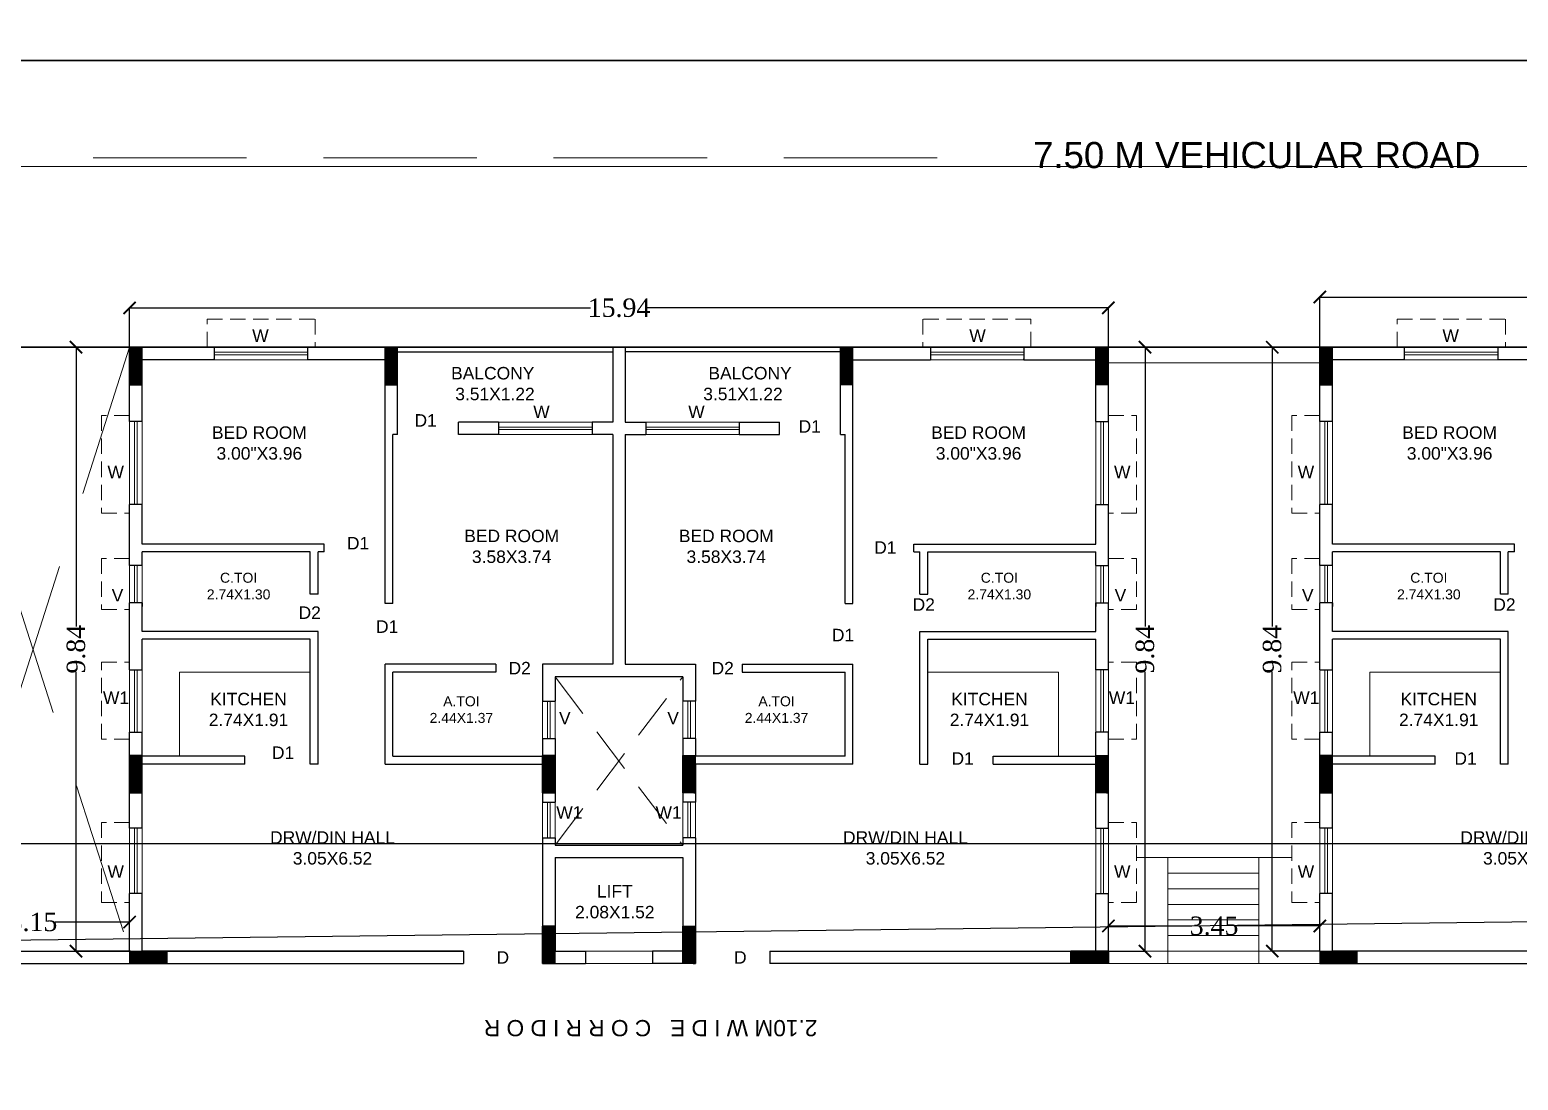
# Model space of a CAD drawing. Header units: metres. Extents: x 0 to 63445, y 32361 to 32804.
# Drawn here: x 62996.32 to 63020.57, y 32768.65 to 32785.76 of the extents above; entities that cross this region are included whole.
import ezdxf

# ---------------------------------------------------------------- set-up
doc = ezdxf.new("R2010")
doc.units = ezdxf.units.M
doc.header["$MEASUREMENT"] = 0
doc.header["$PDMODE"] = 34
doc.header["$PDSIZE"] = -10
for name, pattern in [('CONTINULUS', [0]), ('DASHED', [0.75, 0.5, -0.25]), ('DASHED2', [0.375, 0.25, -0.125])]:
    doc.linetypes.add(name, pattern=pattern)
doc.layers.get('0').update_dxf_attribs({"lineweight": 25})
doc.layers.add('BLK_1_COVERED_AREA', color=140, linetype='Continuous', lineweight=30, true_color=0x00bfff)
for name, color, linetype, lineweight in [('BLK_1_LVL_0_BLDG_FOOT_PRINT', 1, 'DASHED', 9), ('COLUMN', 1, 'Continuous', 30), ('DIM', 56, 'Continuous', 20), ('DIST_BETWEEN_BLK_2_BLK_3', 7, 'Continuous', 0), ('elev', 252, 'Continuous', 20), ('hatch', 251, 'Continuous', 20), ('STEPS', 114, 'Continuous', 20), ('TEXT-2', 65, 'Continuous', 18), ('wall', 7, 'Continuous', 30), ('window', 154, 'Continuous', 9)]:
    doc.layers.add(name, color=color, linetype=linetype, lineweight=lineweight)
doc.layers.add('BLK_1_LVL_0_REAR_SETBACK', color=11, linetype='Continuous', plot=False)
doc.layers.add('BLK_2_LVL_0_SIDE_SETBACK1', color=171, linetype='Continuous', plot=False)
doc.layers.add('BLK_3_LVL_0_SIDE_SETBACK2', color=7, linetype='Continuous', true_color=0x00cc33, plot=False)
doc.layers.add('text', color=65, linetype='Continuous')
doc.styles.add('AutoDCRFont', font='arial.ttf')
doc.styles.get("Standard").update_dxf_attribs({"font": 'arial.ttf', "height": 0.4})
doc.styles.add('TNR', font='times.ttf', dxfattribs={"height": 0.5})
doc.dimstyles.new('ARCHANA', dxfattribs={"dimscale": 0, "dimtxt": 0.5, "dimasz": 0.5, "dimexe": 0, "dimexo": 0, "dimgap": 0, "dimtad": 0, "dimzin": 0, "dimdsep": 46, "dimtxsty": 'TNR', "dimblk": 'ARCHTICK', "dimcen": 0.09, "dimclrd": 36, "dimclre": 36, "dimclrt": 7, "dimadec": 0, "dimazin": 0, "dimtfac": 1, "dimtofl": 0, "dimtmove": 0, "dimatfit": 3, "dimldrblk": 'ARCHTICK', "dimfxl": 1, "dimfrac": 2, "dimtolj": 1, "dimtzin": 0, "dimlwd": -1, "dimlwe": -1, "dimarcsym": 0})

# ---------------------------------------------------------------- blocks, each defined once
blk = doc.blocks.new('A$C7D115503')
at = {"layer": 'COLUMN', "ltscale": 3}
h = blk.add_hatch(dxfattribs=at)
h.set_pattern_fill('ANSI31', color=256, style=0)
h.paths.add_polyline_path([(-14.36, -11.59), (-6.36, -11.59), (-6.36, 12.41), (-14.36, 12.41)])
at = {"layer": 'COLUMN', "ltscale": 0.05}
for p, q in [((-14.36, 12.41), (-6.36, 12.41)), ((-14.36, 12.41), (-14.36, -11.59)), ((-6.36, 12.41), (-6.36, -11.59)), ((-6.36, -11.59), (-14.36, -11.59))]:
    blk.add_line(p, q, dxfattribs=at)
blk = doc.blocks.new('_ArchTick')
at = {"color": 0, "linetype": 'ByBlock', "const_width": 0.15}
blk.add_lwpolyline([(-0.5, -0.5), (0.5, 0.5)], dxfattribs=at)
blk = doc.blocks.new('*D87')
at = {"layer": 'Defpoints', "color": 0, "ltscale": 0.5, "transparency": 16777216}
for p in [(62997.947, 32771.228), (62994.799, 32770.754), (62997.947, 32770.754)]:
    blk.add_point(p, dxfattribs=at)
at = {"layer": 'wall', "color": 36, "ltscale": 0.5, "transparency": 16777216}
for p, q in [((62994.799, 32770.754), (62994.799, 32771.228)), ((62994.799, 32771.228), (62996.009, 32771.228)), ((62997.947, 32771.228), (62996.737, 32771.228)), ((62997.947, 32770.754), (62997.947, 32771.228))]:
    blk.add_line(p, q, dxfattribs=at)
at = {"layer": 'wall', "color": 36, "ltscale": 0.5, "transparency": 16777216, "xscale": 0.2, "yscale": 0.2, "zscale": 0.2, "rotation": 180}
blk.add_blockref('_ArchTick', (62994.799, 32771.228), dxfattribs=at)
at = {"layer": 'wall', "color": 36, "ltscale": 0.5, "transparency": 16777216, "xscale": 0.2, "yscale": 0.2, "zscale": 0.2}
blk.add_blockref('_ArchTick', (62997.947, 32771.228), dxfattribs=at)
at = {"layer": 'wall', "color": 7, "ltscale": 0.5, "transparency": 16777216, "insert": (62996.373, 32771.228), "char_height": 0.5, "attachment_point": 5, "style": 'TNR'}
blk.add_mtext('\\A1;{\\H0.6x;3.15}', dxfattribs=at)
blk = doc.blocks.new('*D88')
at = {"layer": 'Defpoints', "color": 0, "ltscale": 0.5, "transparency": 16777216}
for p in [(62997.075, 32780.593), (62997.947, 32780.593), (62997.947, 32770.754)]:
    blk.add_point(p, dxfattribs=at)
at = {"layer": 'wall', "color": 36, "ltscale": 0.5, "transparency": 16777216}
for p, q in [((62997.947, 32780.593), (62997.075, 32780.593)), ((62997.075, 32780.593), (62997.075, 32776.045)), ((62997.075, 32770.754), (62997.075, 32775.302)), ((62997.947, 32770.754), (62997.075, 32770.754))]:
    blk.add_line(p, q, dxfattribs=at)
at = {"layer": 'wall', "color": 36, "ltscale": 0.5, "transparency": 16777216, "xscale": 0.2, "yscale": 0.2, "zscale": 0.2}
for p, rotation in [((62997.075, 32780.593), 90), ((62997.075, 32770.754), 270)]:
    blk.add_blockref('_ArchTick', p, dxfattribs=dict(at, rotation=rotation))
at = {"layer": 'wall', "color": 7, "ltscale": 0.5, "transparency": 16777216, "insert": (62997.075, 32775.673), "char_height": 0.5, "attachment_point": 5, "rotation": 90, "style": 'TNR'}
blk.add_mtext('\\A1;{\\H0.6x;9.84}', dxfattribs=at)
blk = doc.blocks.new('*D89')
at = {"layer": 'Defpoints', "color": 0, "ltscale": 0.5, "transparency": 16777216}
for p in [(63013.892, 32781.233), (62997.947, 32780.593), (63013.892, 32780.593)]:
    blk.add_point(p, dxfattribs=at)
at = {"layer": 'wall', "color": 36, "ltscale": 0.5, "transparency": 16777216}
for p, q in [((62997.947, 32780.593), (62997.947, 32781.233)), ((62997.947, 32781.233), (63005.455, 32781.233)), ((63013.892, 32781.233), (63006.384, 32781.233)), ((63013.892, 32780.593), (63013.892, 32781.233))]:
    blk.add_line(p, q, dxfattribs=at)
at = {"layer": 'wall', "color": 36, "ltscale": 0.5, "transparency": 16777216, "xscale": 0.2, "yscale": 0.2, "zscale": 0.2, "rotation": 180}
blk.add_blockref('_ArchTick', (62997.947, 32781.233), dxfattribs=at)
at = {"layer": 'wall', "color": 36, "ltscale": 0.5, "transparency": 16777216, "xscale": 0.2, "yscale": 0.2, "zscale": 0.2}
blk.add_blockref('_ArchTick', (63013.892, 32781.233), dxfattribs=at)
at = {"layer": 'wall', "color": 7, "ltscale": 0.5, "transparency": 16777216, "insert": (63005.92, 32781.233), "char_height": 0.5, "attachment_point": 5, "style": 'TNR'}
blk.add_mtext('\\A1;{\\H0.6x;15.94}', dxfattribs=at)
blk = doc.blocks.new('*D90')
at = {"layer": 'Defpoints', "color": 0, "ltscale": 0.5, "transparency": 16777216}
for p in [(63013.892, 32780.592), (63013.892, 32770.754), (63014.489, 32770.754)]:
    blk.add_point(p, dxfattribs=at)
at = {"layer": 'wall', "color": 36, "ltscale": 0.5, "transparency": 16777216}
for p, q in [((63013.892, 32780.592), (63014.489, 32780.592)), ((63014.489, 32780.592), (63014.489, 32776.044)), ((63014.489, 32770.754), (63014.489, 32775.302)), ((63013.892, 32770.754), (63014.489, 32770.754))]:
    blk.add_line(p, q, dxfattribs=at)
at = {"layer": 'wall', "color": 36, "ltscale": 0.5, "transparency": 16777216, "xscale": 0.2, "yscale": 0.2, "zscale": 0.2}
for p, rotation in [((63014.489, 32780.592), 90), ((63014.489, 32770.754), 270)]:
    blk.add_blockref('_ArchTick', p, dxfattribs=dict(at, rotation=rotation))
at = {"layer": 'wall', "color": 7, "ltscale": 0.5, "transparency": 16777216, "insert": (63014.489, 32775.673), "char_height": 0.5, "attachment_point": 5, "rotation": 90, "style": 'TNR'}
blk.add_mtext('\\A1;{\\H0.6x;9.84}', dxfattribs=at)
blk = doc.blocks.new('*D91')
at = {"layer": 'Defpoints', "color": 0, "ltscale": 0.5, "transparency": 16777216}
for p in [(63013.892, 32771.165), (63013.892, 32770.754), (63017.337, 32770.754)]:
    blk.add_point(p, dxfattribs=at)
at = {"layer": 'wall', "color": 36, "ltscale": 0.5, "transparency": 16777216}
for p, q in [((63013.892, 32770.754), (63013.892, 32771.165)), ((63013.892, 32771.165), (63015.25, 32771.165)), ((63017.337, 32771.165), (63015.978, 32771.165)), ((63017.337, 32770.754), (63017.337, 32771.165))]:
    blk.add_line(p, q, dxfattribs=at)
at = {"layer": 'wall', "color": 36, "ltscale": 0.5, "transparency": 16777216, "xscale": 0.2, "yscale": 0.2, "zscale": 0.2, "rotation": 180}
blk.add_blockref('_ArchTick', (63013.892, 32771.165), dxfattribs=at)
at = {"layer": 'wall', "color": 36, "ltscale": 0.5, "transparency": 16777216, "xscale": 0.2, "yscale": 0.2, "zscale": 0.2}
blk.add_blockref('_ArchTick', (63017.337, 32771.165), dxfattribs=at)
at = {"layer": 'wall', "color": 7, "ltscale": 0.5, "transparency": 16777216, "insert": (63015.614, 32771.165), "char_height": 0.5, "attachment_point": 5, "style": 'TNR'}
blk.add_mtext('\\A1;{\\H0.6x;3.45}', dxfattribs=at)
blk = doc.blocks.new('*D92')
at = {"layer": 'Defpoints', "color": 0, "ltscale": 0.5, "transparency": 16777216}
for p in [(63016.561, 32780.592), (63017.337, 32780.592), (63017.337, 32770.754)]:
    blk.add_point(p, dxfattribs=at)
at = {"layer": 'wall', "color": 36, "ltscale": 0.5, "transparency": 16777216}
for p, q in [((63017.337, 32780.592), (63016.561, 32780.592)), ((63016.561, 32780.592), (63016.561, 32776.044)), ((63016.561, 32770.754), (63016.561, 32775.302)), ((63017.337, 32770.754), (63016.561, 32770.754))]:
    blk.add_line(p, q, dxfattribs=at)
at = {"layer": 'wall', "color": 36, "ltscale": 0.5, "transparency": 16777216, "xscale": 0.2, "yscale": 0.2, "zscale": 0.2}
for p, rotation in [((63016.561, 32780.592), 90), ((63016.561, 32770.754), 270)]:
    blk.add_blockref('_ArchTick', p, dxfattribs=dict(at, rotation=rotation))
at = {"layer": 'wall', "color": 7, "ltscale": 0.5, "transparency": 16777216, "insert": (63016.561, 32775.673), "char_height": 0.5, "attachment_point": 5, "rotation": 90, "style": 'TNR'}
blk.add_mtext('\\A1;{\\H0.6x;9.84}', dxfattribs=at)
blk = doc.blocks.new('*D93')
at = {"layer": 'Defpoints', "color": 0, "ltscale": 0.5, "transparency": 16777216}
for p in [(63033.281, 32781.41), (63017.337, 32780.592), (63033.281, 32780.592)]:
    blk.add_point(p, dxfattribs=at)
at = {"layer": 'wall', "color": 36, "ltscale": 0.5, "transparency": 16777216}
for p, q in [((63017.337, 32780.592), (63017.337, 32781.41)), ((63017.337, 32781.41), (63024.845, 32781.41)), ((63033.281, 32781.41), (63025.774, 32781.41)), ((63033.281, 32780.592), (63033.281, 32781.41))]:
    blk.add_line(p, q, dxfattribs=at)
at = {"layer": 'wall', "color": 36, "ltscale": 0.5, "transparency": 16777216, "xscale": 0.2, "yscale": 0.2, "zscale": 0.2, "rotation": 180}
blk.add_blockref('_ArchTick', (63017.337, 32781.41), dxfattribs=at)
at = {"layer": 'wall', "color": 36, "ltscale": 0.5, "transparency": 16777216, "xscale": 0.2, "yscale": 0.2, "zscale": 0.2}
blk.add_blockref('_ArchTick', (63033.281, 32781.41), dxfattribs=at)
at = {"layer": 'wall', "color": 7, "ltscale": 0.5, "transparency": 16777216, "insert": (63025.309, 32781.41), "char_height": 0.5, "attachment_point": 5, "style": 'TNR'}
blk.add_mtext('\\A1;{\\H0.6x;15.94}', dxfattribs=at)
blk = doc.blocks.new('*D172')
at = {"layer": 'Defpoints', "color": 0, "ltscale": 3, "transparency": 16777216}
for p in [(20.474, 32785.26), (63119.861, 32785.26), (19.643, 32772.509)]:
    blk.add_point(p, dxfattribs=at)
at = {"layer": 'DIM', "ltscale": 3, "transparency": 16777216}
for p, q in [((25.474, 32785.26), (20.474, 32785.26)), ((20.474, 32785.26), (20.474, 32779.279)), ((20.474, 32772.509), (20.474, 32778.49)), ((19.643, 32772.509), (20.474, 32772.509))]:
    blk.add_line(p, q, dxfattribs=at)
at = {"layer": 'DIM', "ltscale": 3, "transparency": 16777216, "xscale": 0.05, "yscale": 0.05, "zscale": 0.05}
for p, rotation in [((20.474, 32785.26), 90), ((20.474, 32772.509), 270)]:
    blk.add_blockref('_ArchTick', p, dxfattribs=dict(at, rotation=rotation))
at = {"layer": 'DIM', "color": 7, "ltscale": 3, "transparency": 16777216, "insert": (20.474, 32778.885), "char_height": 0.4, "attachment_point": 5, "rotation": 90}
blk.add_mtext('\\A1;{\\H0.6x;12.75}', dxfattribs=at)
blk = doc.blocks.new('*D480')
at = {"layer": 'Defpoints', "color": 0, "ltscale": 0.5, "transparency": 16777216}
for p in [(63099.867, 32783.536), (62975.334, 32781.958), (63099.867, 32781.958)]:
    blk.add_point(p, dxfattribs=at)
at = {"layer": 'DIST_BETWEEN_BLK_2_BLK_3', "color": 36, "ltscale": 0.5, "transparency": 16777216}
for p, q in [((62975.334, 32781.958), (62975.334, 32783.536)), ((62975.334, 32783.536), (63036.66, 32783.536)), ((63099.867, 32783.536), (63038.542, 32783.536)), ((63099.867, 32781.958), (63099.867, 32783.536))]:
    blk.add_line(p, q, dxfattribs=at)
at = {"layer": 'DIST_BETWEEN_BLK_2_BLK_3', "color": 36, "ltscale": 0.5, "transparency": 16777216, "xscale": 0.5, "yscale": 0.5, "zscale": 0.5, "rotation": 180}
blk.add_blockref('_ArchTick', (62975.334, 32783.536), dxfattribs=at)
at = {"layer": 'DIST_BETWEEN_BLK_2_BLK_3', "color": 36, "ltscale": 0.5, "transparency": 16777216, "xscale": 0.5, "yscale": 0.5, "zscale": 0.5}
blk.add_blockref('_ArchTick', (63099.867, 32783.536), dxfattribs=at)
at = {"layer": 'DIST_BETWEEN_BLK_2_BLK_3', "color": 7, "ltscale": 0.5, "transparency": 16777216, "insert": (63037.601, 32783.536), "char_height": 0.5, "attachment_point": 5, "style": 'TNR'}
blk.add_mtext('\\A1;124.53', dxfattribs=at)
blk = doc.blocks.new('*D900')
at = {"layer": 'Defpoints', "color": 0, "ltscale": 3, "transparency": 16777216}
for p in [(0.832, 32781.665), (63266.619, 32781.665), (0, 32768.914)]:
    blk.add_point(p, dxfattribs=at)
at = {"layer": 'DIM', "ltscale": 3, "transparency": 16777216}
for p, q in [((5.832, 32781.665), (0.832, 32781.665)), ((0.832, 32781.665), (0.832, 32775.684)), ((0.832, 32768.914), (0.832, 32774.895)), ((0, 32768.914), (0.832, 32768.914))]:
    blk.add_line(p, q, dxfattribs=at)
at = {"layer": 'DIM', "ltscale": 3, "transparency": 16777216, "xscale": 0.05, "yscale": 0.05, "zscale": 0.05}
for p, rotation in [((0.832, 32781.665), 90), ((0.832, 32768.914), 270)]:
    blk.add_blockref('_ArchTick', p, dxfattribs=dict(at, rotation=rotation))
at = {"layer": 'DIM', "color": 7, "ltscale": 3, "transparency": 16777216, "insert": (0.832, 32775.289), "char_height": 0.4, "attachment_point": 5, "rotation": 90}
blk.add_mtext('\\A1;{\\H0.6x;12.75}', dxfattribs=at)

msp = doc.modelspace()

# ---------------------------------------------------------------- linework, layer by layer
at = {"layer": 'BLK_1_COVERED_AREA', "linetype": 'CONTINULUS', "ltscale": 0.05}
msp.add_lwpolyline([(63046.7442, 32780.5928), (62984.4846, 32780.5928), (62984.4846, 32778.9839), (62983.875, 32778.9839), (62983.875, 32777.1339), (62983.3654, 32777.1339), (62983.3654, 32777.1339), (62983.3654, 32770.7033), (62984.4846, 32770.7033), (62984.4846, 32768.2648), (62983.3654, 32768.2648), (62983.3654, 32761.8342), (62983.875, 32761.8342), (62983.875, 32759.9842), (62984.4846, 32759.9842), (62984.4846, 32758.3753), (63046.7442, 32758.3753)], dxfattribs=at)
at = {"layer": 'BLK_1_LVL_0_BLDG_FOOT_PRINT', "linetype": 'CONTINULUS', "ltscale": 0.05}
msp.add_lwpolyline([(63046.7442, 32780.5928), (62984.4846, 32780.5928), (62984.4846, 32778.9839), (62983.875, 32778.9839), (62983.875, 32777.1339), (62983.3654, 32777.1339), (62983.3654, 32777.1339), (62983.3654, 32770.7033), (62984.4846, 32770.7033), (62984.4846, 32768.2648), (62983.3654, 32768.2648), (62983.3654, 32761.8342), (62983.875, 32761.8342), (62983.875, 32759.9842), (62984.4846, 32759.9842), (62984.4846, 32758.3753), (63046.7442, 32758.3753)], dxfattribs=at)
at = {"layer": 'BLK_1_LVL_0_REAR_SETBACK', "color": 11}
msp.add_lwpolyline([(62984.4846, 32780.5928), (63046.7442, 32780.5928), (63047.0634, 32788.5956), (63023.2468, 32788.4739), (62996.0461, 32788.5887), (62984.6735, 32788.5996), (62984.4846, 32780.5928)], close=True, dxfattribs=at)
at = {"layer": 'BLK_2_LVL_0_SIDE_SETBACK1', "ltscale": 0.5}
msp.add_lwpolyline([(63102.9661, 32772.5092), (63102.9661, 32777.9703), (63101.4559, 32777.9703), (63101.4559, 32779.6976), (63099.8672, 32779.6976), (63099.8672, 32785.2604), (62961.1693, 32785.2604), (62959.0864, 32772.5092), (63102.9661, 32772.5092)], close=True, dxfattribs=at)
at = {"layer": 'BLK_3_LVL_0_SIDE_SETBACK2', "ltscale": 0.5}
msp.add_lwpolyline([(62975.3344, 32785.2604), (63123.3638, 32785.2604), (63125.8956, 32772.5078), (62975.3344, 32770.6808), (62975.3344, 32785.2604)], close=True, dxfattribs=at)
at = {"layer": 'elev', "ltscale": 0.05}
for p, q in [((62998.7603, 32773.9292), (62998.7603, 32775.3008)), ((63000.8902, 32775.3008), (62998.7603, 32775.3008)), ((63010.9489, 32775.3008), (63013.0787, 32775.3008)), ((63013.0787, 32773.9292), (63013.0787, 32775.3008)), ((63018.1501, 32773.9292), (63018.1501, 32775.3008)), ((63020.28, 32775.3008), (63018.1501, 32775.3008))]:
    msp.add_line(p, q, dxfattribs=at)
at = {"layer": 'elev', "linetype": 'DASHED2', "ltscale": 3}
for p, q in [((63004.8781, 32775.2246), (63006.9609, 32772.4813)), ((63004.8781, 32772.4813), (63006.9609, 32775.2246))]:
    msp.add_line(p, q, dxfattribs=at)
at = {"layer": 'hatch', "linetype": 'DASHED2', "ltscale": 10}
for p, q in [((63011.104, 32783.6795), (62978.3631, 32783.6795)), ((62994.7989, 32780.5928), (62997.9475, 32770.7541)), ((62997.9475, 32780.5917), (62994.7989, 32770.7541))]:
    msp.add_line(p, q, dxfattribs=at)
at = {"layer": 'hatch'}
for p, q in [((63005.3734, 32770.7541), (63006.5926, 32770.7541)), ((63005.3734, 32770.5509), (63006.5926, 32770.5509))]:
    msp.add_line(p, q, dxfattribs=at)
at = {"layer": 'STEPS'}
for p, q in [((63013.8915, 32780.5917), (63017.3373, 32780.5917)), ((63013.8915, 32780.3377), (63017.3373, 32780.3377)), ((63014.8619, 32772.2781), (63014.3488, 32772.2781)), ((63016.3415, 32772.2781), (63014.8619, 32772.2781)), ((63014.8619, 32770.5509), (63014.8619, 32772.2781)), ((63016.3415, 32770.5509), (63016.3415, 32772.2781)), ((63016.3415, 32772.2781), (63016.8801, 32772.2781)), ((63016.3415, 32772.0241), (63014.8619, 32772.0241)), ((63016.3415, 32771.7701), (63014.8619, 32771.7701)), ((63016.3415, 32771.5161), (63014.8619, 32771.5161)), ((63016.3415, 32771.2621), (63014.8619, 32771.2621)), ((63016.3415, 32771.0081), (63014.8619, 32771.0081)), ((63017.3373, 32770.7541), (63013.8915, 32770.7541)), ((63017.3373, 32770.5509), (63013.8915, 32770.5509))]:
    msp.add_line(p, q, dxfattribs=at)
at = {"layer": 'wall'}
for p, q in [((62994.7989, 32780.5928), (62997.9475, 32780.5928)), ((63004.8781, 32772.4813), (63006.9609, 32772.4813)), ((63004.8781, 32772.2781), (63006.9609, 32772.2781)), ((62994.7989, 32770.7541), (63003.3868, 32770.7541)), ((63004.8781, 32770.7541), (63005.3734, 32770.7541)), ((63005.3734, 32770.7541), (63005.3734, 32770.5509)), ((63006.9609, 32770.7541), (63006.4656, 32770.7541)), ((63006.4656, 32770.7541), (63006.4656, 32770.5509)), ((62994.7989, 32770.5509), (63003.3868, 32770.5509)), ((63004.6749, 32770.5509), (63005.3734, 32770.5509)), ((63007.1641, 32770.5509), (63006.4656, 32770.5509))]:
    msp.add_line(p, q, dxfattribs=at)
at = {"layer": 'wall', "ltscale": 0.05}
for p, q in [((62997.9475, 32779.3843), (62997.9475, 32780.5917)), ((62999.3231, 32780.5917), (62997.9475, 32780.5917)), ((63002.1094, 32780.5917), (63000.8472, 32780.5917)), ((63002.1094, 32779.9821), (63002.1094, 32780.5917)), ((63002.1094, 32780.5917), (63005.8179, 32780.5917)), ((63002.1856, 32779.9821), (63002.1856, 32780.5155)), ((63002.1856, 32780.5155), (63005.8179, 32780.5155)), ((63005.8179, 32780.5917), (63005.8179, 32779.3725)), ((63005.8179, 32780.5917), (63006.0211, 32780.5917)), ((63005.8179, 32780.5917), (63005.8179, 32779.3725)), ((63006.0211, 32780.5917), (63005.8179, 32780.5917)), ((63006.0211, 32780.5917), (63005.8179, 32780.5917)), ((63005.8179, 32780.5917), (63006.0211, 32780.5917)), ((63006.0211, 32780.5917), (63006.0211, 32779.3725)), ((63009.7296, 32780.5917), (63006.0211, 32780.5917)), ((63006.0211, 32780.5917), (63006.0211, 32779.3725)), ((63009.6534, 32780.5155), (63006.0211, 32780.5155)), ((63009.6534, 32779.9821), (63009.6534, 32780.5155)), ((63009.7296, 32780.5917), (63010.9918, 32780.5917)), ((63009.7296, 32779.9821), (63009.7296, 32780.5917)), ((63012.5159, 32780.5917), (63013.8915, 32780.5917)), ((63013.8915, 32779.3843), (63013.8915, 32780.5917)), ((63017.3373, 32779.3843), (63017.3373, 32780.5917)), ((63018.713, 32780.5917), (63017.3373, 32780.5917)), ((63021.4992, 32780.5917), (63020.237, 32780.5917)), ((62998.1507, 32779.3843), (62998.1507, 32780.3885)), ((62999.3231, 32780.3885), (62998.1507, 32780.3885)), ((62999.3231, 32780.3885), (62999.3231, 32780.4012)), ((63002.1094, 32780.3885), (63000.8472, 32780.3885)), ((63009.7296, 32780.3885), (63010.9918, 32780.3885)), ((63012.5159, 32780.3885), (63012.5159, 32780.4012)), ((63012.5159, 32780.3885), (63013.6883, 32780.3885)), ((63013.6883, 32779.3843), (63013.6883, 32780.3885)), ((63017.5405, 32779.3843), (63017.5405, 32780.3885)), ((63018.713, 32780.3885), (63017.5405, 32780.3885)), ((63018.713, 32780.3885), (63018.713, 32780.4012)), ((63021.4992, 32780.3885), (63020.237, 32780.3885)), ((63002.1094, 32776.4185), (63002.1094, 32779.9821)), ((63002.3126, 32779.1693), (63002.3126, 32779.9821)), ((63009.5264, 32779.1693), (63009.5264, 32779.9821)), ((63009.7296, 32776.4185), (63009.7296, 32779.9821)), ((63003.9592, 32779.3725), (63003.3032, 32779.3725)), ((63003.3032, 32779.1693), (63003.3032, 32779.3725)), ((63005.8179, 32779.3725), (63005.4832, 32779.3725)), ((63006.0211, 32779.3725), (63006.3558, 32779.3725)), ((63007.8799, 32779.3725), (63008.5358, 32779.3725)), ((63008.5358, 32779.1693), (63008.5358, 32779.3725)), ((63002.3126, 32779.1693), (63002.2364, 32779.1693)), ((63002.2364, 32776.4185), (63002.2364, 32779.1693)), ((63003.9592, 32779.1693), (63003.3032, 32779.1693)), ((63005.8179, 32779.1693), (63005.4832, 32779.1693)), ((63005.8179, 32779.1693), (63005.8179, 32775.4278)), ((63005.8179, 32779.1693), (63005.8179, 32775.4278)), ((63006.0211, 32779.1693), (63006.3558, 32779.1693)), ((63006.0211, 32779.1693), (63006.0211, 32775.4278)), ((63006.0211, 32779.1693), (63006.0211, 32775.4278)), ((63007.8799, 32779.1693), (63008.5358, 32779.1693)), ((63009.5264, 32779.1693), (63009.6026, 32779.1693)), ((63009.6026, 32776.4185), (63009.6026, 32779.1693)), ((62997.9475, 32777.0371), (62997.9475, 32778.0306)), ((62998.1507, 32777.3861), (62998.1507, 32778.0306)), ((63013.6883, 32777.3861), (63013.6883, 32778.0306)), ((63013.8915, 32777.0371), (63013.8915, 32778.0306)), ((63017.3373, 32777.0371), (63017.3373, 32778.0306)), ((63017.5405, 32777.3861), (63017.5405, 32778.0306)), ((63001.0172, 32777.3861), (62998.1507, 32777.3861)), ((63001.1188, 32777.3861), (62998.1507, 32777.3861)), ((63001.1188, 32777.2591), (63001.1188, 32777.3861)), ((63010.7202, 32777.3861), (63013.6883, 32777.3861)), ((63010.7202, 32777.2591), (63010.7202, 32777.3861)), ((63010.8218, 32777.3861), (63013.6883, 32777.3861)), ((63020.407, 32777.3861), (63017.5405, 32777.3861)), ((63020.5086, 32777.3861), (63017.5405, 32777.3861)), ((63020.5086, 32777.2591), (63020.5086, 32777.3861)), ((62998.1507, 32777.0371), (62998.1507, 32777.2591)), ((63000.8902, 32777.2591), (62998.1507, 32777.2591)), ((63000.8902, 32777.2591), (62998.1507, 32777.2591)), ((63000.8902, 32776.5721), (63000.8902, 32777.2591)), ((63001.1188, 32777.2591), (63001.0172, 32777.2591)), ((63001.0172, 32776.5721), (63001.0172, 32777.2591)), ((63010.7202, 32777.2591), (63010.8218, 32777.2591)), ((63010.8218, 32776.5721), (63010.8218, 32777.2591)), ((63010.9489, 32777.2591), (63013.6883, 32777.2591)), ((63010.9489, 32777.2591), (63013.6883, 32777.2591)), ((63010.9489, 32776.5721), (63010.9489, 32777.2591)), ((63013.6883, 32777.0371), (63013.6883, 32777.2591)), ((63017.5405, 32777.0371), (63017.5405, 32777.2591)), ((63020.28, 32777.2591), (63017.5405, 32777.2591)), ((63020.28, 32777.2591), (63017.5405, 32777.2591)), ((63020.28, 32776.5721), (63020.28, 32777.2591)), ((63020.5086, 32777.2591), (63020.407, 32777.2591)), ((63020.407, 32776.5721), (63020.407, 32777.2591)), ((62997.9475, 32775.3387), (62997.9475, 32776.4275)), ((62998.1507, 32775.9625), (62998.1507, 32776.4275)), ((63001.0172, 32776.5721), (63000.8902, 32776.5721)), ((63002.2364, 32776.4185), (63002.1094, 32776.4185)), ((63002.2364, 32776.4185), (63002.1094, 32776.4185)), ((63009.6026, 32776.4185), (63009.7296, 32776.4185)), ((63009.6026, 32776.4185), (63009.7296, 32776.4185)), ((63010.8218, 32776.5721), (63010.9489, 32776.5721)), ((63013.6883, 32775.9625), (63013.6883, 32776.4275)), ((63013.8915, 32775.3387), (63013.8915, 32776.4275)), ((63017.3373, 32775.3387), (63017.3373, 32776.4275)), ((63017.5405, 32775.9625), (63017.5405, 32776.4275)), ((63020.407, 32776.5721), (63020.28, 32776.5721)), ((63001.0172, 32775.9625), (62998.1507, 32775.9625)), ((63001.0172, 32773.8022), (63001.0172, 32775.9625)), ((63010.8218, 32775.9625), (63013.6883, 32775.9625)), ((63010.8218, 32773.8022), (63010.8218, 32775.9625)), ((63020.407, 32775.9625), (63017.5405, 32775.9625)), ((63020.407, 32773.8022), (63020.407, 32775.9625)), ((62998.1507, 32775.3387), (62998.1507, 32775.8354)), ((63000.8902, 32775.8354), (62998.1507, 32775.8354)), ((63000.8902, 32773.8022), (63000.8902, 32775.8354)), ((63010.9489, 32775.8354), (63013.6883, 32775.8354)), ((63010.9489, 32773.8022), (63010.9489, 32775.8354)), ((63013.6883, 32775.3387), (63013.6883, 32775.8354)), ((63017.5405, 32775.3387), (63017.5405, 32775.8354)), ((63020.28, 32775.8354), (63017.5405, 32775.8354)), ((63020.28, 32773.8022), (63020.28, 32775.8354)), ((63003.9128, 32775.4278), (63002.1094, 32775.4278)), ((63002.1094, 32773.8022), (63002.1094, 32775.4278)), ((63003.9128, 32775.4278), (63003.9128, 32775.3008)), ((63005.8179, 32775.4278), (63004.6749, 32775.4278)), ((63004.6749, 32775.4278), (63004.6749, 32774.8265)), ((63006.0211, 32775.4278), (63007.1641, 32775.4278)), ((63007.1641, 32775.4278), (63007.1641, 32774.8265)), ((63007.9262, 32775.4278), (63009.7296, 32775.4278)), ((63007.9262, 32775.4278), (63007.9262, 32775.3008)), ((63009.7296, 32773.8022), (63009.7296, 32775.4278)), ((63003.9128, 32775.3008), (63002.2364, 32775.3008)), ((63002.2364, 32773.9292), (63002.2364, 32775.3008)), ((63006.9609, 32775.2246), (63004.8781, 32775.2246)), ((63004.8781, 32775.2246), (63004.8781, 32774.8265)), ((63006.9609, 32775.2246), (63006.9609, 32774.8265)), ((63007.9262, 32775.3008), (63009.6026, 32775.3008)), ((63009.6026, 32773.9292), (63009.6026, 32775.3008)), ((62997.9475, 32772.7589), (62997.9475, 32774.3226)), ((62998.1507, 32773.9292), (62998.1507, 32774.3226)), ((63004.6749, 32774.2169), (63004.6749, 32773.9292)), ((63004.8781, 32774.2169), (63004.8781, 32773.1839)), ((63006.9609, 32774.2169), (63006.9609, 32773.1839)), ((63007.1641, 32774.2169), (63007.1641, 32773.9292)), ((63013.6883, 32773.9292), (63013.6883, 32774.3226)), ((63013.8915, 32772.7589), (63013.8915, 32774.3226)), ((63017.3373, 32772.7589), (63017.3373, 32774.3226)), ((63017.5405, 32773.9292), (63017.5405, 32774.3226)), ((62999.8233, 32773.9292), (62998.1507, 32773.9292)), ((62998.1507, 32772.7589), (62998.1507, 32773.8022)), ((62999.8233, 32773.8022), (62998.1507, 32773.8022)), ((62999.8233, 32773.8022), (62999.8233, 32773.9292)), ((63001.0172, 32773.8022), (63000.8902, 32773.8022)), ((63002.1094, 32773.8022), (63004.6749, 32773.8022)), ((63002.2364, 32773.9292), (63004.6749, 32773.9292)), ((63004.6749, 32773.8022), (63004.6749, 32773.1839)), ((63009.6026, 32773.9292), (63007.1641, 32773.9292)), ((63009.7296, 32773.8022), (63007.1641, 32773.8022)), ((63007.1641, 32773.8022), (63007.1641, 32773.1839)), ((63010.8218, 32773.8022), (63010.9489, 32773.8022)), ((63012.0157, 32773.8022), (63012.0157, 32773.9292)), ((63012.0157, 32773.9292), (63013.6883, 32773.9292)), ((63012.0157, 32773.8022), (63013.6883, 32773.8022)), ((63013.6883, 32772.7589), (63013.6883, 32773.8022)), ((63019.2132, 32773.9292), (63017.5405, 32773.9292)), ((63017.5405, 32772.7589), (63017.5405, 32773.8022)), ((63019.2132, 32773.8022), (63017.5405, 32773.8022)), ((63019.2132, 32773.8022), (63019.2132, 32773.9292)), ((63020.407, 32773.8022), (63020.28, 32773.8022)), ((63004.6749, 32772.5997), (63004.6749, 32770.5509)), ((63004.8781, 32772.5997), (63004.8781, 32772.4813)), ((63006.9609, 32772.5997), (63006.9609, 32772.4813)), ((63007.1641, 32772.5997), (63007.1641, 32770.5509)), ((63004.8781, 32772.2781), (63004.8781, 32770.7541)), ((63006.9609, 32772.2781), (63006.9609, 32770.7541)), ((62997.9475, 32770.7541), (62997.9475, 32771.6921)), ((62998.1507, 32770.7541), (62998.1507, 32771.6921)), ((63013.6883, 32770.7541), (63013.6883, 32771.6921)), ((63013.8915, 32770.7541), (63013.8915, 32771.6921)), ((63017.3373, 32770.7541), (63017.3373, 32771.6921)), ((63017.5405, 32770.7541), (63017.5405, 32771.6921)), ((63003.3868, 32770.7541), (62998.1507, 32770.7541)), ((63003.3868, 32770.7541), (63003.3868, 32770.5509)), ((63008.3795, 32770.7541), (63013.6883, 32770.7541)), ((63008.3795, 32770.7541), (63008.3795, 32770.5509)), ((63022.8493, 32770.7541), (63017.5405, 32770.7541))]:
    msp.add_line(p, q, dxfattribs=at)
at = {"layer": 'wall', "ltscale": 3}
for p, q in [((62999.3231, 32780.5917), (62999.3231, 32780.3885)), ((63000.8472, 32780.5917), (63000.8472, 32780.3885)), ((63010.9918, 32780.5917), (63010.9918, 32780.3885)), ((63012.5159, 32780.5917), (63012.5159, 32780.3885)), ((63018.713, 32780.5917), (63018.713, 32780.3885)), ((63020.237, 32780.5917), (63020.237, 32780.3885)), ((62998.1507, 32779.3843), (62997.9475, 32779.3843)), ((63003.9592, 32779.3725), (63003.9592, 32779.1693)), ((63005.4832, 32779.3725), (63005.4832, 32779.1693)), ((63006.3558, 32779.3725), (63006.3558, 32779.1693)), ((63007.8799, 32779.3725), (63007.8799, 32779.1693)), ((63013.6883, 32779.3843), (63013.8915, 32779.3843)), ((63017.5405, 32779.3843), (63017.3373, 32779.3843)), ((62998.1507, 32778.0306), (62997.9475, 32778.0306)), ((63013.6883, 32778.0306), (63013.8915, 32778.0306)), ((63017.5405, 32778.0306), (63017.3373, 32778.0306)), ((62998.1507, 32777.0371), (62997.9475, 32777.0371)), ((63013.6883, 32777.0371), (63013.8915, 32777.0371)), ((63017.5405, 32777.0371), (63017.3373, 32777.0371)), ((62998.1507, 32776.4275), (62997.9475, 32776.4275)), ((63013.6883, 32776.4275), (63013.8915, 32776.4275)), ((63017.5405, 32776.4275), (63017.3373, 32776.4275)), ((62997.9475, 32775.3387), (62998.1507, 32775.3387)), ((63013.8915, 32775.3387), (63013.6883, 32775.3387)), ((63017.3373, 32775.3387), (63017.5405, 32775.3387)), ((63004.6749, 32774.8265), (63004.8781, 32774.8265)), ((63007.1641, 32774.8265), (63006.9609, 32774.8265)), ((62997.9475, 32774.3226), (62998.1507, 32774.3226)), ((63004.6749, 32774.2169), (63004.8781, 32774.2169)), ((63007.1641, 32774.2169), (63006.9609, 32774.2169)), ((63013.8915, 32774.3226), (63013.6883, 32774.3226)), ((63017.3373, 32774.3226), (63017.5405, 32774.3226)), ((63004.6749, 32773.1839), (63004.8781, 32773.1839)), ((63007.1641, 32773.1839), (63006.9609, 32773.1839)), ((62998.1507, 32772.7589), (62997.9475, 32772.7589)), ((63013.6883, 32772.7589), (63013.8915, 32772.7589)), ((63017.5405, 32772.7589), (63017.3373, 32772.7589)), ((63004.6749, 32772.5997), (63004.8781, 32772.5997)), ((63007.1641, 32772.5997), (63006.9609, 32772.5997)), ((62998.1507, 32771.6921), (62997.9475, 32771.6921)), ((63013.6883, 32771.6921), (63013.8915, 32771.6921)), ((63017.5405, 32771.6921), (63017.3373, 32771.6921))]:
    msp.add_line(p, q, dxfattribs=at)
at = {"layer": 'wall', "ltscale": 0.1}
for p, q in [((62998.1507, 32776.4275), (62998.1507, 32776.3698)), ((63013.6883, 32776.4275), (63013.6883, 32776.3698)), ((63017.5405, 32776.4275), (63017.5405, 32776.3698)), ((63004.6749, 32774.2169), (63004.6749, 32774.1592)), ((63007.1641, 32774.2169), (63007.1641, 32774.1592))]:
    msp.add_line(p, q, dxfattribs=at)
at = {"layer": 'wall', "ltscale": 0.5}
for p, q in [((63013.2819, 32770.5509), (63008.3795, 32770.5509)), ((63017.9469, 32770.5509), (63022.8493, 32770.5509))]:
    msp.add_line(p, q, dxfattribs=at)
at = {"layer": 'window'}
for p, q in [((63000.8472, 32780.5917), (62999.324, 32780.5917)), ((63000.8472, 32780.5118), (62999.324, 32780.5118)), ((63010.9918, 32780.5917), (63012.515, 32780.5917)), ((63010.9918, 32780.5118), (63012.515, 32780.5118)), ((63020.237, 32780.5917), (63018.7139, 32780.5917)), ((63020.237, 32780.5118), (63018.7139, 32780.5118)), ((63000.8472, 32780.4684), (62999.324, 32780.4684)), ((63000.8472, 32780.3885), (62999.324, 32780.3885)), ((63010.9918, 32780.4684), (63012.515, 32780.4684)), ((63010.9918, 32780.3885), (63012.515, 32780.3885)), ((63020.237, 32780.4684), (63018.7139, 32780.4684)), ((63020.237, 32780.3885), (63018.7139, 32780.3885)), ((62997.9475, 32778.0306), (62997.9475, 32779.3843)), ((62998.0274, 32778.0306), (62998.0274, 32779.3843)), ((62998.0707, 32778.0306), (62998.0707, 32779.3843)), ((62998.1507, 32778.0306), (62998.1507, 32779.3843)), ((63005.4832, 32779.3725), (63003.9592, 32779.3725)), ((63005.4832, 32779.2925), (63003.9601, 32779.2925)), ((63006.3558, 32779.3725), (63007.8799, 32779.3725)), ((63006.3558, 32779.2925), (63007.8789, 32779.2925)), ((63013.6883, 32778.0306), (63013.6883, 32779.3843)), ((63013.7683, 32778.0306), (63013.7683, 32779.3843)), ((63013.8116, 32778.0306), (63013.8116, 32779.3843)), ((63013.8915, 32778.0306), (63013.8915, 32779.3843)), ((63017.3373, 32778.0306), (63017.3373, 32779.3843)), ((63017.4172, 32778.0306), (63017.4172, 32779.3843)), ((63017.4605, 32778.0306), (63017.4605, 32779.3843)), ((63017.5405, 32778.0306), (63017.5405, 32779.3843)), ((63005.4832, 32779.2492), (63003.9601, 32779.2492)), ((63005.4832, 32779.1693), (63003.9601, 32779.1693)), ((63006.3558, 32779.2492), (63007.8789, 32779.2492)), ((63006.3558, 32779.1693), (63007.8789, 32779.1693)), ((62997.9475, 32777.0362), (62997.9475, 32777.0371)), ((62997.9475, 32776.4275), (62997.9475, 32777.0371)), ((62998.0274, 32776.4275), (62998.0274, 32777.0371)), ((62998.0274, 32777.0362), (62998.0274, 32777.0371)), ((62998.0707, 32776.4275), (62998.0707, 32777.0371)), ((62998.0707, 32777.0362), (62998.0707, 32777.0371)), ((62998.1507, 32777.0362), (62998.1507, 32777.0371)), ((62998.1507, 32776.4275), (62998.1507, 32777.0371)), ((63013.6883, 32777.0362), (63013.6883, 32777.0371)), ((63013.6883, 32776.4275), (63013.6883, 32777.0371)), ((63013.7683, 32776.4275), (63013.7683, 32777.0371)), ((63013.7683, 32777.0362), (63013.7683, 32777.0371)), ((63013.8116, 32776.4275), (63013.8116, 32777.0371)), ((63013.8116, 32777.0362), (63013.8116, 32777.0371)), ((63013.8915, 32777.0362), (63013.8915, 32777.0371)), ((63013.8915, 32776.4275), (63013.8915, 32777.0371)), ((63017.3373, 32777.0362), (63017.3373, 32777.0371)), ((63017.3373, 32776.4275), (63017.3373, 32777.0371)), ((63017.4172, 32776.4275), (63017.4172, 32777.0371)), ((63017.4172, 32777.0362), (63017.4172, 32777.0371)), ((63017.4605, 32776.4275), (63017.4605, 32777.0371)), ((63017.4605, 32777.0362), (63017.4605, 32777.0371)), ((63017.5405, 32777.0362), (63017.5405, 32777.0371)), ((63017.5405, 32776.4275), (63017.5406, 32777.0371)), ((62997.9475, 32775.3387), (62997.9475, 32774.3226)), ((62998.0274, 32775.3387), (62998.0274, 32774.3226)), ((62998.0707, 32775.3387), (62998.0707, 32774.3226)), ((62998.1507, 32775.3387), (62998.1507, 32774.3226)), ((63013.6883, 32775.3387), (63013.6883, 32774.3226)), ((63013.7683, 32775.3387), (63013.7683, 32774.3226)), ((63013.8116, 32775.3387), (63013.8116, 32774.3226)), ((63013.8915, 32775.3387), (63013.8915, 32774.3226)), ((63017.3373, 32775.3387), (63017.3373, 32774.3226)), ((63017.4172, 32775.3387), (63017.4172, 32774.3226)), ((63017.4606, 32775.3387), (63017.4606, 32774.3226)), ((63017.5405, 32775.3387), (63017.5405, 32774.3226)), ((63004.6749, 32774.8256), (63004.6749, 32774.8265)), ((63004.6749, 32774.2169), (63004.6749, 32774.8256)), ((63004.7548, 32774.2169), (63004.7548, 32774.8256)), ((63004.7549, 32774.8256), (63004.7549, 32774.8265)), ((63004.7981, 32774.2169), (63004.7981, 32774.8256)), ((63004.7982, 32774.8256), (63004.7982, 32774.8265)), ((63004.8781, 32774.8256), (63004.8781, 32774.8265)), ((63004.8781, 32774.2169), (63004.8781, 32774.8256)), ((63006.9609, 32774.8256), (63006.9609, 32774.8265)), ((63006.9609, 32774.2169), (63006.9609, 32774.8256)), ((63007.0408, 32774.8256), (63007.0408, 32774.8265)), ((63007.0409, 32774.2169), (63007.0409, 32774.8256)), ((63007.0841, 32774.8256), (63007.0841, 32774.8265)), ((63007.0842, 32774.2169), (63007.0842, 32774.8256)), ((63007.1641, 32774.8256), (63007.1641, 32774.8265)), ((63007.1641, 32774.2169), (63007.1641, 32774.8256)), ((63004.6749, 32774.2169), (63004.6749, 32774.2169)), ((63007.1641, 32774.2169), (63007.1641, 32774.2169)), ((63004.6749, 32772.5997), (63004.6749, 32773.183)), ((63004.7548, 32772.605), (63004.7548, 32773.183)), ((63004.7981, 32772.605), (63004.7981, 32773.183)), ((63004.8781, 32772.605), (63004.8781, 32773.183)), ((63006.9609, 32772.605), (63006.9609, 32773.183)), ((63007.0409, 32772.605), (63007.0409, 32773.183)), ((63007.0842, 32772.605), (63007.0842, 32773.183)), ((63007.1641, 32772.5997), (63007.1641, 32773.183)), ((62997.9475, 32771.6974), (62997.9475, 32772.758)), ((62998.0274, 32771.6974), (62998.0274, 32772.758)), ((62998.0707, 32771.6974), (62998.0707, 32772.758)), ((62998.1507, 32771.6921), (62998.1507, 32772.7589)), ((63013.6883, 32771.6921), (63013.6883, 32772.7589)), ((63013.7683, 32771.6974), (63013.7683, 32772.758)), ((63013.8116, 32771.6974), (63013.8116, 32772.758)), ((63013.8915, 32771.6974), (63013.8915, 32772.758)), ((63017.3373, 32771.6974), (63017.3373, 32772.758)), ((63017.4172, 32771.6974), (63017.4172, 32772.758)), ((63017.4606, 32771.6974), (63017.4605, 32772.758)), ((63017.5405, 32771.6921), (63017.5405, 32772.7589))]:
    msp.add_line(p, q, dxfattribs=at)
at = {"layer": 'window', "color": 8, "linetype": 'DASHED2'}
for points in [[(62999.2089, 32780.5917), (62999.2089, 32781.0489), (63000.971, 32781.0489), (63000.971, 32780.5917)], [(63012.6301, 32780.5917), (63012.6301, 32781.0489), (63010.868, 32781.0489), (63010.868, 32780.5917)], [(63018.5987, 32780.5917), (63018.5987, 32781.0489), (63020.3609, 32781.0489), (63020.3609, 32780.5917)], [(62997.9475, 32779.478), (62997.4903, 32779.478), (62997.4903, 32777.8863), (62997.9475, 32777.8863)], [(63013.8915, 32779.478), (63014.3488, 32779.478), (63014.3488, 32777.8863), (63013.8915, 32777.8863)], [(63017.3373, 32779.478), (63016.8801, 32779.478), (63016.8801, 32777.8863), (63017.3373, 32777.8863)], [(62997.9475, 32777.1523), (62997.4903, 32777.1523), (62997.4903, 32776.3183), (62997.9475, 32776.3183)], [(63013.8915, 32777.1523), (63014.3488, 32777.1523), (63014.3488, 32776.3183), (63013.8915, 32776.3183)], [(63017.3373, 32777.1523), (63016.8801, 32777.1523), (63016.8801, 32776.3183), (63017.3373, 32776.3183)], [(62997.9475, 32774.2084), (62997.4903, 32774.2084), (62997.4903, 32775.4625), (62997.9475, 32775.4625)], [(63013.8915, 32774.2084), (63014.3488, 32774.2084), (63014.3488, 32775.4625), (63013.8915, 32775.4625)], [(63017.3373, 32774.2084), (63016.8801, 32774.2084), (63016.8801, 32775.4625), (63017.3373, 32775.4625)], [(62997.9475, 32772.8527), (62997.4903, 32772.8527), (62997.4903, 32771.5477), (62997.9475, 32771.5477)], [(63013.8915, 32772.8527), (63014.3488, 32772.8527), (63014.3488, 32771.5477), (63013.8915, 32771.5477)], [(63017.3373, 32772.8527), (63016.8801, 32772.8527), (63016.8801, 32771.5477), (63017.3373, 32771.5477)]]:
    msp.add_lwpolyline(points, dxfattribs=at)

# ---------------------------------------------------------------- block references
at = {"layer": 'COLUMN', "ltscale": 0.05, "yscale": 0.025400733691282, "zscale": 0.025400733691282}
for p, xscale, rotation in [((62998.3123, 32780.2974), -0.025400733691282, 180), ((63002.4742, 32780.2974), -0.025400733691282, 180), ((63009.3648, 32780.2974), 0.025400733691282, 180), ((63013.5267, 32780.2974), 0.025400733691282, 180), ((63017.7021, 32780.2974), -0.025400733691282, 180), ((62998.3123, 32773.6476), -0.025400733691282, 180), ((63005.0397, 32773.6476), -0.025400733691282, 180), ((63006.7993, 32773.6476), 0.025400733691282, 180), ((63013.5267, 32773.6476), 0.025400733691282, 180), ((63017.7021, 32773.6476), -0.025400733691282, 180), ((63005.0397, 32770.8662), -0.025400733691282, 180), ((63006.7993, 32770.8662), 0.025400733691282, 180), ((62998.2628, 32770.3893), -0.025400733691282, 90), ((63013.5762, 32770.3893), 0.025400733691282, 270), ((63017.6526, 32770.3893), -0.025400733691282, 90)]:
    msp.add_blockref('A$C7D115503', p, dxfattribs=dict(at, xscale=xscale, rotation=rotation))

# ---------------------------------------------------------------- texts
at = {"layer": 'text'}
for s, insert, char_height, width, attachment_point in [('\\pxqc;7.50 M VEHICULAR ROAD', (63022.2025, 32783.5029), 0.426732, 11.789214, 9), ('\\pxqc; BALCONY\\P\\pq*;3.51X1.22', (63004.5466, 32780.2708), 0.203206, 1.445887, 3), ('\\pxqc; BALCONY\\P\\pq*;3.51X1.22', (63007.2925, 32780.2708), 0.203206, 1.445887, 1), ('\\pxqc;BED ROOM\\P3.00"X3.96', (62997.267, 32779.303), 0.203206, 5.588511, 1), ('\\pxqc;D1', (62999.8356, 32779.2987), 0.20321, 5.867919, 7), ('\\pxqc;D1', (63006.0928, 32779.2002), 0.20321, 5.867919, 7), ('\\pxqc;BED ROOM\\P3.00"X3.96', (63014.5721, 32779.303), 0.203206, 5.588511, 3), ('\\pxqc;BED ROOM\\P3.00"X3.96', (63016.6568, 32779.303), 0.203206, 5.588511, 1), ('\\pxqc;BED ROOM\\P3.58X3.74', (63001.3772, 32777.6199), 0.203206, 5.588511, 1), ('\\pxqc;BED ROOM\\P3.58X3.74', (63010.4618, 32777.6199), 0.203206, 5.588511, 3), ('\\pxqc;D1', (62998.735, 32777.2984), 0.20321, 5.867919, 7), ('\\pxqc;D1', (63007.3245, 32777.228), 0.20321, 5.867919, 7), ('\\pxqc;C.TOI\\P2.74X1.30', (62997.4903, 32776.9182), 0.162565, 4.465728, 1), ('\\pxqc;C.TOI\\P2.74X1.30', (63014.3488, 32776.9182), 0.162565, 4.465728, 3), ('\\pxqc;C.TOI\\P2.74X1.30', (63016.8801, 32776.9182), 0.162565, 4.465728, 1), ('\\pxqc;D2', (63007.9506, 32776.2989), 0.20321, 5.867919, 7), ('\\pxqc;D2', (63023.2783, 32776.2989), 0.20321, 5.867919, 9), ('\\pxqc;D2', (62997.9475, 32776.1667), 0.20321, 5.867919, 7), ('\\pxqc;D1', (62999.2089, 32775.9393), 0.20321, 5.867919, 7), ('\\pxqc;D1', (63006.6354, 32775.8021), 0.20321, 5.867919, 7), ('\\pxqc;D2', (63001.3674, 32775.2634), 0.20321, 5.867919, 7), ('\\pxqc;D2', (63004.6749, 32775.2634), 0.20321, 5.867919, 7), ('\\pxqc;KITCHEN\\P2.74X1.91', (62997.0897, 32774.9623), 0.203206, 5.588511, 1), ('\\pxqc;KITCHEN\\P2.74X1.91', (63014.7493, 32774.9623), 0.203206, 5.588511, 3), ('\\pxqc;KITCHEN\\P2.74X1.91', (63016.4796, 32774.9623), 0.203206, 5.588511, 1), ('\\pxqc;A.TOI\\P2.44X1.37', (63001.1198, 32774.9063), 0.162565, 4.465728, 1), ('\\pxqc;A.TOI\\P2.44X1.37', (63010.7192, 32774.9063), 0.162565, 4.465728, 3), ('\\pxqc;D1', (62997.5135, 32773.8858), 0.20321, 5.867919, 7), ('\\pxqc;D1', (63008.5843, 32773.7919), 0.20321, 5.867919, 7), ('\\pxqc;D1', (63022.6446, 32773.7919), 0.20321, 5.867919, 9), ('\\pxqc;DRW/DIN HALL\\P3.05X6.52', (62998.4586, 32772.7074), 0.203206, 5.588511, 1), ('\\pxqc;DRW/DIN HALL\\P3.05X6.52', (63013.3804, 32772.7074), 0.203206, 5.588511, 3), ('\\pxqc;DRW/DIN HALL\\P3.05X6.52', (63017.8484, 32772.7074), 0.203206, 5.588511, 1), ('\\pxqc;LIFT\\P2.08X1.52', (63003.0828, 32771.831), 0.20321, 5.537709, 1), ('\\pxqc;D', (63001.093, 32770.5509), 0.20321, 5.867919, 7), ('\\pxqc;D', (63004.9628, 32770.5509), 0.20321, 5.867919, 7)]:
    msp.add_mtext(s, dxfattribs=dict(at, insert=insert, char_height=char_height, width=width, attachment_point=attachment_point))
at = {"layer": 'text', "insert": (63002.9843, 32769.6363), "char_height": 0.264168, "width": 6.900896, "attachment_point": 9, "rotation": 180}
msp.add_mtext('\\pxqc;2.10M W I D E   C O R R I D O R', dxfattribs=at)
at = {"layer": 'TEXT-2', "width": 0.183842, "style": 'AutoDCRFont'}
for s, insert, char_height, attachment_point in [('W', (63000.2127, 32780.8815), 0.2032, 3), ('W', (63011.6264, 32780.8815), 0.2032, 1), ('W', (63019.6025, 32780.8815), 0.2032, 3), ('W', (63004.7912, 32779.6427), 0.2032, 3), ('W', (63007.0478, 32779.6427), 0.2032, 1), ('W', (62997.8549, 32778.6607), 0.2032, 3), ('W', (63013.9841, 32778.6607), 0.2032, 1), ('W', (63017.2447, 32778.6607), 0.2032, 3), ('V', (62997.845, 32776.6535), 0.2032, 3), ('V', (63013.9941, 32776.6535), 0.2032, 1), ('V', (63017.2348, 32776.6535), 0.2032, 3), ('W1', (62997.9393, 32774.985), 0.20321, 3), ('W1', (63013.8997, 32774.985), 0.20321, 1), ('W1', (63017.3292, 32774.985), 0.20321, 3), ('V', (63005.1323, 32774.6522), 0.2032, 3), ('V', (63006.7067, 32774.6522), 0.2032, 1), ('W1', (63005.324, 32773.1152), 0.20321, 3), ('W1', (63006.5151, 32773.1152), 0.20321, 1), ('W', (62997.8549, 32772.1526), 0.2032, 3), ('W', (63013.9841, 32772.1526), 0.2032, 1), ('W', (63017.2447, 32772.1526), 0.2032, 3)]:
    msp.add_mtext(s, dxfattribs=dict(at, insert=insert, char_height=char_height, attachment_point=attachment_point))

# ---------------------------------------------------------------- dimensions: what is measured, and where the dimension line sits
at = {"layer": 'DIM', "ltscale": 3}
for base, p1, p2, picture, middle in [((20.4743, 32785.2604), (19.6426, 32772.5092), (63119.8612, 32785.2604), '*D172', (20.4743, 32778.8848)), ((0.8318, 32781.6651), (0, 32768.9139), (63266.6191, 32781.6651), '*D900', (0.8318, 32775.2895))]:
    dim = msp.add_linear_dim(base=base, p1=p1, p2=p2, angle=90, text='{\\H0.6x;<>}', dimstyle='ARCHANA', override={"dimscale": 1, "dimtxt": 0.278, "dimasz": 0.05, "dimtxsty": 'Standard', "dimclrd": 256, "dimclre": 256, "dimfxl": 5, "dimfxlon": 1, "dimarcsym": 1}, dxfattribs=at)
    dim.commit()
    dim.dimension.update_dxf_attribs({"geometry": picture, "text_midpoint": middle})
at = {"layer": 'DIST_BETWEEN_BLK_2_BLK_3', "color": 3, "ltscale": 0.5}
dim = msp.add_linear_dim(base=(63099.8672, 32783.5356), p1=(62975.3344, 32781.9585), p2=(63099.8672, 32781.9585), dimstyle='ARCHANA', override={"dimscale": 1, "dimfxl": 6, "dimarcsym": 1}, dxfattribs=at)
dim.commit()
dim.dimension.update_dxf_attribs({"geometry": '*D480', "text_midpoint": (63037.6008, 32783.5356)})
at = {"layer": 'wall', "ltscale": 0.5}
for base, p1, p2, picture, middle in [((63033.2814, 32781.4099), (63017.3373, 32780.5917), (63033.2814, 32780.5917), '*D93', (63025.3093, 32781.4099)), ((63013.8915, 32781.2332), (62997.9475, 32780.5928), (63013.8915, 32780.5928), '*D89', (63005.9195, 32781.2332)), ((62997.9475, 32771.2282), (62994.7989, 32770.7541), (62997.9475, 32770.7541), '*D87', (62996.3732, 32771.2282)), ((63013.8915, 32771.1654), (63017.3373, 32770.7541), (63013.8915, 32770.7541), '*D91', (63015.6144, 32771.1654))]:
    dim = msp.add_linear_dim(base=base, p1=p1, p2=p2, text='{\\H0.6x;<>}', dimstyle='ARCHANA', override={"dimscale": 1, "dimtxt": 0.3, "dimasz": 0.2, "dimfxl": 6, "dimarcsym": 1}, dxfattribs=at)
    dim.commit()
    dim.dimension.update_dxf_attribs({"geometry": picture, "text_midpoint": middle})
for base, p1, p2, picture, middle in [((62997.0748, 32780.5928), (62997.9475, 32770.7541), (62997.9475, 32780.5928), '*D88', (62997.0748, 32775.6734)), ((63014.4893, 32770.7541), (63013.8915, 32780.5917), (63013.8915, 32770.7541), '*D90', (63014.4893, 32775.6729)), ((63016.5605, 32780.5917), (63017.3373, 32770.7541), (63017.3373, 32780.5917), '*D92', (63016.5605, 32775.6729))]:
    dim = msp.add_linear_dim(base=base, p1=p1, p2=p2, angle=90, text='{\\H0.6x;<>}', dimstyle='ARCHANA', override={"dimscale": 1, "dimtxt": 0.3, "dimasz": 0.2, "dimfxl": 6, "dimarcsym": 1}, dxfattribs=at)
    dim.commit()
    dim.dimension.update_dxf_attribs({"geometry": picture, "text_midpoint": middle})

doc.saveas('drawing.dxf')
